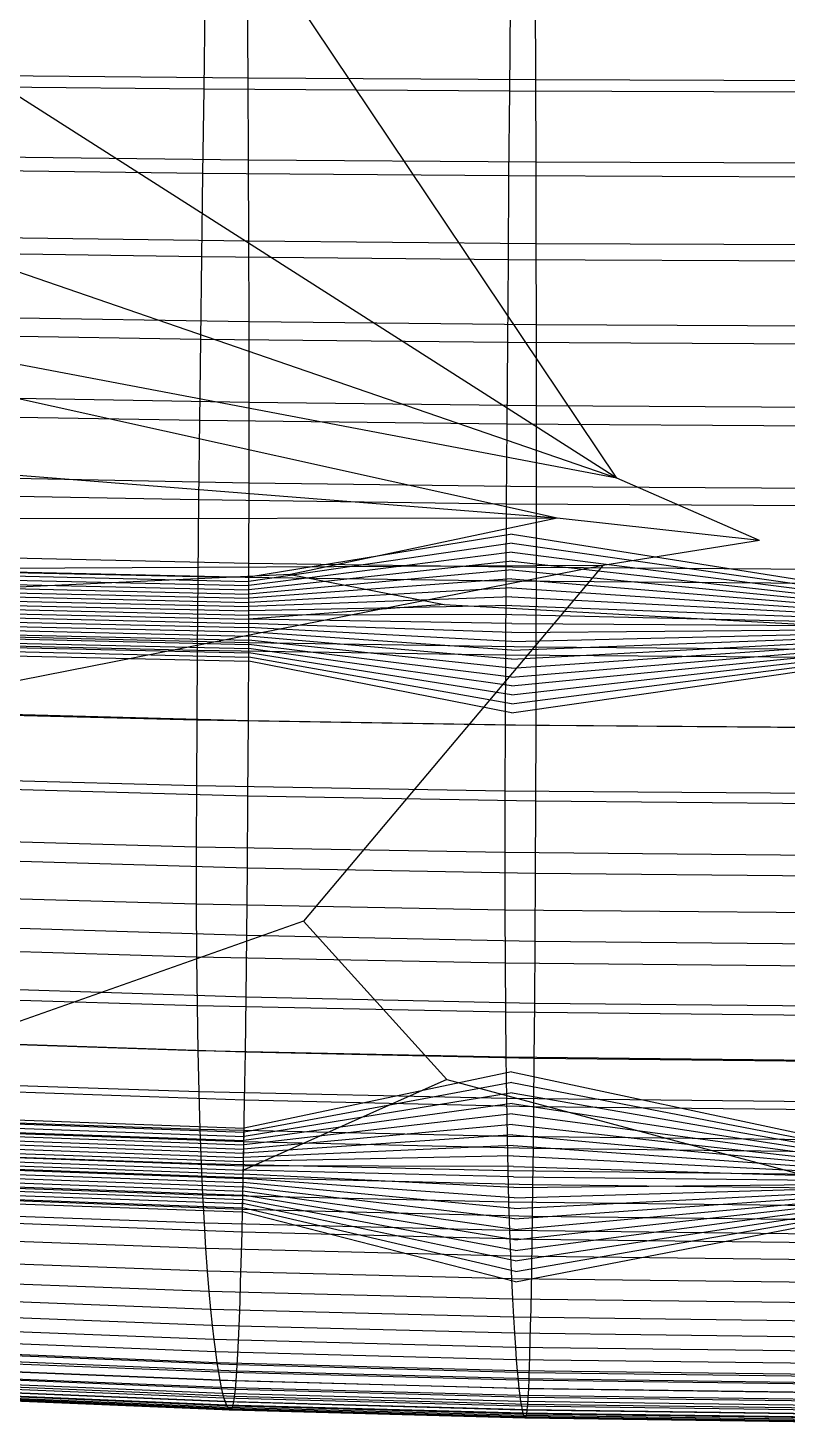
# Model space of a CAD drawing. Extents: x -483 to 483, y 0 to 271.
# Drawn here: x -89.7 to -17.4, y 0.1 to 132.9 of the extents above; entities that cross this region are included whole.
import ezdxf

# ---------------------------------------------------------------- set-up
doc = ezdxf.new("R2010")
doc.units = 0

msp = doc.modelspace()

# ---------------------------------------------------------------- linework, layer by layer
at = {"layer": 'default', "color": 30, "linetype": 'CONTINUOUS'}
msp.add_line((-33.619, 89.974, 702.409), (-144.868, 160.838, 432.962), dxfattribs=at)
at = {"layer": 'default', "color": 8, "linetype": 'CONTINUOUS'}
for p, q in [((-39.297, 86.163, 704.197), (-348.925, 154.656, 382.105)), ((-33.619, 89.974, 702.409), (-69.394, 143.318, 293.422)), ((-33.619, 89.974, 702.409), (-183.413, 141.49, 330.759)), ((-33.619, 89.974, 702.409), (-246.532, 130.407, 381.781)), ((-39.297, 86.163, 704.197), (-247.599, 102.647, 384.412)), ((-20, 84.041, 747), (-33.619, 89.974, 702.409)), ((-39.297, 86.163, 704.197), (-163.815, 86.005, 327.23)), ((-39.297, 86.163, 704.197), (-64.719, 80.803, 300.031)), ((-20, 84.041, 747), (-39.297, 86.163, 704.197)), ((-64.719, 80.803, 300.031), (-101.446, 79.088, 128.937)), ((-64.719, 80.803, 300.031), (-50.059, 77.943, 125.669)), ((-50.059, 77.943, 125.669), (-68.683, 76.532, 22.229)), ((-50.059, 77.943, 125.669), (-13.793, 75.913, 19.258))]:
    msp.add_line(p, q, dxfattribs=at)
at = {"layer": 'default', "color": 3, "linetype": 'CONTINUOUS'}
for p, q in [((-68.756, 128.075, 21.448), (-68.803, 135.956, 20.937)), ((-41.329, 127.896, 19.449), (-41.358, 135.814, 18.932)), ((-68.756, 128.075, 21.448), (-96.004, 128.339, 24.435)), ((-68.716, 120.274, 21.872), (-68.756, 128.075, 21.448)), ((-41.329, 127.896, 19.449), (-68.756, 128.075, 21.448)), ((-41.305, 120.059, 19.88), (-41.329, 127.896, 19.449)), ((-13.807, 127.812, 18.44), (-41.329, 127.896, 19.449)), ((-68.716, 120.274, 21.872), (-95.95, 120.592, 24.85)), ((-68.685, 112.546, 22.204), (-68.716, 120.274, 21.872)), ((-41.305, 120.059, 19.88), (-68.716, 120.274, 21.872)), ((-41.287, 112.296, 20.217), (-41.305, 120.059, 19.88)), ((-13.8, 119.957, 18.873), (-41.305, 120.059, 19.88)), ((-68.685, 112.546, 22.204), (-95.907, 112.918, 25.174)), ((-68.664, 104.855, 22.43), (-68.685, 112.546, 22.204)), ((-41.287, 112.296, 20.217), (-68.685, 112.546, 22.204)), ((-41.274, 104.57, 20.447), (-41.287, 112.296, 20.217)), ((-13.794, 112.176, 19.213), (-41.287, 112.296, 20.217)), ((-68.664, 104.855, 22.43), (-95.878, 105.281, 25.393)), ((-68.653, 97.179, 22.542), (-68.664, 104.855, 22.43)), ((-41.274, 104.57, 20.447), (-68.664, 104.855, 22.43)), ((-41.268, 96.858, 20.562), (-41.274, 104.57, 20.447)), ((-13.789, 104.432, 19.445), (-41.274, 104.57, 20.447)), ((-68.653, 97.179, 22.542), (-95.864, 97.657, 25.499)), ((-68.655, 89.504, 22.529), (-68.653, 97.179, 22.542)), ((-41.268, 96.858, 20.562), (-68.653, 97.179, 22.542)), ((-41.268, 89.148, 20.552), (-41.268, 96.858, 20.562)), ((-13.787, 96.702, 19.562), (-41.268, 96.858, 20.562)), ((-68.655, 89.504, 22.529), (-95.866, 90.037, 25.482)), ((-68.667, 81.852, 22.399), (-68.655, 89.504, 22.529)), ((-41.268, 89.148, 20.552), (-68.655, 89.504, 22.529)), ((-41.275, 81.46, 20.425), (-41.268, 89.148, 20.552)), ((-13.788, 88.975, 19.553), (-41.268, 89.148, 20.552)), ((-68.667, 81.852, 22.399), (-95.884, 82.438, 25.351)), ((-68.689, 74.28, 22.157), (-68.667, 81.852, 22.399)), ((-41.275, 81.46, 20.425), (-68.667, 81.852, 22.399)), ((-41.289, 73.854, 20.183), (-41.275, 81.46, 20.425)), ((-13.79, 81.27, 19.427), (-41.275, 81.46, 20.425)), ((-68.689, 74.28, 22.157), (-95.916, 74.919, 25.107)), ((-68.722, 66.864, 21.811), (-68.689, 74.28, 22.157)), ((-41.289, 73.854, 20.183), (-68.689, 74.28, 22.157)), ((-41.308, 66.404, 19.837), (-41.289, 73.854, 20.183)), ((-13.794, 73.645, 19.186), (-41.289, 73.854, 20.183)), ((-68.722, 66.864, 21.811), (-95.961, 67.556, 24.761)), ((-68.764, 59.686, 21.361), (-68.722, 66.864, 21.811)), ((-41.308, 66.404, 19.837), (-68.722, 66.864, 21.811)), ((-41.333, 59.192, 19.386), (-41.308, 66.404, 19.837)), ((-13.8, 66.178, 18.84), (-41.308, 66.404, 19.837)), ((-68.764, 59.686, 21.361), (-96.021, 60.427, 24.311)), ((-68.815, 52.83, 20.815), (-68.764, 59.686, 21.361)), ((-41.333, 59.192, 19.386), (-68.764, 59.686, 21.361)), ((-41.363, 52.304, 18.839), (-41.333, 59.192, 19.386)), ((-13.808, 58.95, 18.389), (-41.333, 59.192, 19.386)), ((-68.815, 52.83, 20.815), (-96.092, 53.619, 23.769)), ((-68.874, 46.394, 20.18), (-68.815, 52.83, 20.815)), ((-41.363, 52.304, 18.839), (-68.815, 52.83, 20.815)), ((-41.398, 45.838, 18.202), (-41.363, 52.304, 18.839)), ((-13.818, 52.046, 17.841), (-41.363, 52.304, 18.839)), ((-68.874, 46.394, 20.18), (-96.175, 47.229, 23.138)), ((-68.94, 40.523, 19.478), (-68.874, 46.394, 20.18)), ((-41.398, 45.838, 18.202), (-68.874, 46.394, 20.18)), ((-41.437, 39.94, 17.496), (-41.398, 45.838, 18.202)), ((-13.829, 45.565, 17.203), (-41.398, 45.838, 18.202)), ((-68.94, 40.523, 19.478), (-96.267, 41.399, 22.44)), ((-69.01, 35.295, 18.731), (-68.94, 40.523, 19.478)), ((-41.437, 39.94, 17.496), (-68.94, 40.523, 19.478)), ((-41.479, 34.688, 16.745), (-41.437, 39.94, 17.496)), ((-13.841, 39.653, 16.495), (-41.437, 39.94, 17.496)), ((-69.01, 35.295, 18.731), (-96.365, 36.208, 21.698)), ((-69.08, 30.721, 17.981), (-69.01, 35.295, 18.731)), ((-41.479, 34.688, 16.745), (-69.01, 35.295, 18.731)), ((-41.521, 30.092, 15.992), (-41.479, 34.688, 16.745)), ((-13.855, 34.389, 15.743), (-41.479, 34.688, 16.745)), ((-69.08, 30.721, 17.981), (-96.463, 31.667, 20.954)), ((-69.148, 26.75, 17.247), (-69.08, 30.721, 17.981)), ((-41.521, 30.092, 15.992), (-69.08, 30.721, 17.981)), ((-41.562, 26.102, 15.254), (-41.521, 30.092, 15.992)), ((-13.868, 29.783, 14.987), (-41.521, 30.092, 15.992)), ((-69.148, 26.75, 17.247), (-96.559, 27.724, 20.226)), ((-69.215, 23.309, 16.537), (-69.148, 26.75, 17.247)), ((-41.562, 26.102, 15.254), (-69.148, 26.75, 17.247)), ((-41.601, 22.645, 14.539), (-41.562, 26.102, 15.254)), ((-13.881, 25.784, 14.247), (-41.562, 26.102, 15.254)), ((-69.215, 23.309, 16.537), (-96.652, 24.307, 19.522)), ((-69.279, 20.309, 15.85), (-69.215, 23.309, 16.537)), ((-41.601, 22.645, 14.539), (-69.215, 23.309, 16.537)), ((-41.639, 19.631, 13.849), (-41.601, 22.645, 14.539)), ((-13.894, 22.319, 13.531), (-41.601, 22.645, 14.539)), ((-69.279, 20.309, 15.85), (-96.742, 21.328, 18.842)), ((-69.33, 18.146, 15.304), (-69.279, 20.309, 15.85)), ((-41.639, 19.631, 13.849), (-69.279, 20.309, 15.85)), ((-69.33, 18.146, 15.304), (-96.813, 19.181, 18.3)), ((-41.67, 17.458, 13.299), (-41.639, 19.631, 13.849)), ((-13.906, 19.298, 12.838), (-41.639, 19.631, 13.849)), ((-41.67, 17.458, 13.299), (-69.33, 18.146, 15.304)), ((-13.916, 17.119, 12.287), (-41.67, 17.458, 13.299))]:
    msp.add_line(p, q, dxfattribs=at)
at = {"layer": 'default', "color": 5, "linetype": 'CONTINUOUS'}
for p, q in [((-72.866, 135.087, -22.528), (-72.981, 127.018, -23.758)), ((-43.783, 134.924, -24.856), (-43.852, 126.818, -26.093)), ((-72.981, 127.018, -23.758), (-101.897, 127.313, -20.265)), ((-72.981, 127.018, -23.758), (-73.091, 118.997, -24.936)), ((-43.852, 126.818, -26.093), (-72.981, 127.018, -23.758)), ((-43.852, 126.818, -26.093), (-43.917, 118.76, -27.276)), ((-14.613, 126.723, -27.27), (-43.852, 126.818, -26.093)), ((-73.091, 118.997, -24.936), (-102.051, 119.349, -21.434)), ((-73.091, 118.997, -24.936), (-73.196, 111.049, -26.053)), ((-43.917, 118.76, -27.276), (-73.091, 118.997, -24.936)), ((-43.917, 118.76, -27.276), (-43.979, 110.775, -28.399)), ((-14.634, 118.646, -28.456), (-43.917, 118.76, -27.276)), ((-73.196, 111.049, -26.053), (-102.197, 111.457, -22.543)), ((-73.196, 111.049, -26.053), (-73.294, 103.187, -27.102)), ((-43.979, 110.775, -28.399), (-73.196, 111.049, -26.053)), ((-43.979, 110.775, -28.399), (-44.038, 102.876, -29.453)), ((-14.654, 110.642, -29.582), (-43.979, 110.775, -28.399)), ((-73.294, 103.187, -27.102), (-102.335, 103.651, -23.585)), ((-73.294, 103.187, -27.102), (-73.385, 95.449, -28.083)), ((-44.038, 102.876, -29.453), (-73.294, 103.187, -27.102)), ((-44.038, 102.876, -29.453), (-44.092, 95.102, -30.438)), ((-14.672, 102.725, -30.638), (-44.038, 102.876, -29.453)), ((-73.385, 95.449, -28.083), (-102.463, 95.967, -24.558)), ((-73.385, 95.449, -28.083), (-73.469, 87.888, -28.974)), ((-44.092, 95.102, -30.438), (-73.385, 95.449, -28.083)), ((-44.092, 95.102, -30.438), (-44.142, 87.506, -31.333)), ((-14.69, 94.933, -31.625), (-44.092, 95.102, -30.438)), ((-73.469, 87.888, -28.974), (-102.58, 88.46, -25.443)), ((-73.469, 87.888, -28.974), (-73.542, 80.567, -29.755)), ((-44.142, 87.506, -31.333), (-73.469, 87.888, -28.974)), ((-44.142, 87.506, -31.333), (-44.185, 80.151, -32.117)), ((-14.706, 87.32, -32.522), (-44.142, 87.506, -31.333)), ((-43.585, 83.774, -21.284), (-68.672, 80.132, 22.344)), ((-43.582, 84.624, -21.217), (-68.671, 80.532, 22.357)), ((-43.589, 82.924, -21.352), (-68.673, 79.732, 22.332)), ((-73.542, 80.567, -29.755), (-102.682, 81.19, -26.219)), ((-43.597, 81.224, -21.488), (-68.675, 78.932, 22.306)), ((-43.593, 82.074, -21.42), (-68.674, 79.332, 22.319)), ((-73.542, 80.567, -29.755), (-73.602, 73.56, -30.404)), ((-44.185, 80.151, -32.117), (-73.542, 80.567, -29.755)), ((-43.6, 80.374, -21.555), (-68.677, 78.532, 22.293)), ((-44.185, 80.151, -32.117), (-44.221, 73.112, -32.769)), ((-14.719, 79.947, -33.308), (-44.185, 80.151, -32.117)), ((-43.608, 78.674, -21.691), (-68.679, 77.732, 22.268)), ((-43.604, 79.524, -21.623), (-68.678, 78.132, 22.28)), ((-43.612, 77.824, -21.758), (-68.68, 77.332, 22.255)), ((-43.627, 74.424, -22.029), (-68.685, 75.732, 22.204)), ((-43.623, 75.274, -21.962), (-68.684, 76.132, 22.216)), ((-43.619, 76.124, -21.894), (-68.683, 76.532, 22.229)), ((-43.615, 76.974, -21.826), (-68.681, 76.932, 22.242)), ((-43.638, 71.874, -22.232), (-68.689, 74.532, 22.165)), ((-43.634, 72.724, -22.165), (-68.687, 74.932, 22.178)), ((-43.63, 73.574, -22.097), (-68.686, 75.332, 22.191)), ((-73.602, 73.56, -30.404), (-102.767, 74.233, -26.866)), ((-73.602, 73.56, -30.404), (-73.65, 66.92, -30.911)), ((-44.221, 73.112, -32.769), (-73.602, 73.56, -30.404)), ((-43.649, 69.324, -22.435), (-68.693, 73.332, 22.113)), ((-43.645, 70.174, -22.368), (-68.692, 73.732, 22.132)), ((-43.642, 71.024, -22.3), (-68.69, 74.132, 22.15)), ((-44.221, 73.112, -32.769), (-44.249, 66.44, -33.277)), ((-14.731, 72.892, -33.961), (-44.221, 73.112, -32.769)), ((-43.657, 67.624, -22.571), (-68.697, 72.532, 22.076)), ((-43.653, 68.474, -22.503), (-68.695, 72.932, 22.094)), ((-73.65, 66.92, -30.911), (-102.834, 67.639, -27.37)), ((-73.65, 66.92, -30.911), (-73.681, 60.675, -31.245)), ((-44.249, 66.44, -33.277), (-73.65, 66.92, -30.911)), ((-44.249, 66.44, -33.277), (-44.268, 60.166, -33.611)), ((-14.74, 66.205, -34.47), (-44.249, 66.44, -33.277)), ((-73.681, 60.675, -31.245), (-102.878, 61.438, -27.704)), ((-73.681, 60.675, -31.245), (-73.694, 54.83, -31.388)), ((-44.268, 60.166, -33.611), (-73.681, 60.675, -31.245)), ((-44.268, 60.166, -33.611), (-44.276, 54.295, -33.753)), ((-14.746, 59.917, -34.804), (-44.268, 60.166, -33.611)), ((-73.694, 54.83, -31.388), (-102.897, 55.634, -27.848)), ((-73.694, 54.83, -31.388), (-73.688, 49.389, -31.319)), ((-44.276, 54.295, -33.753), (-73.694, 54.83, -31.388)), ((-44.276, 54.295, -33.753), (-44.272, 48.829, -33.682)), ((-14.748, 54.032, -34.945), (-44.276, 54.295, -33.753)), ((-73.688, 49.389, -31.319), (-102.888, 50.232, -27.783)), ((-73.688, 49.389, -31.319), (-73.662, 44.349, -31.04)), ((-44.272, 48.829, -33.682), (-73.688, 49.389, -31.319)), ((-44.272, 48.829, -33.682), (-44.256, 43.766, -33.399)), ((-14.747, 48.554, -34.873), (-44.272, 48.829, -33.682)), ((-73.662, 44.349, -31.04), (-102.852, 45.227, -27.509)), ((-73.662, 44.349, -31.04), (-73.615, 39.697, -30.539)), ((-44.256, 43.766, -33.399), (-73.662, 44.349, -31.04)), ((-44.256, 43.766, -33.399), (-44.228, 39.092, -32.892)), ((-14.742, 43.479, -34.587), (-44.256, 43.766, -33.399)), ((-73.615, 39.697, -30.539), (-102.787, 40.606, -27.017)), ((-73.615, 39.697, -30.539), (-73.549, 35.423, -29.83)), ((-44.228, 39.092, -32.892), (-73.615, 39.697, -30.539)), ((-44.228, 39.092, -32.892), (-44.188, 34.799, -32.176)), ((-14.733, 38.794, -34.078), (-44.228, 39.092, -32.892)), ((-73.549, 35.423, -29.83), (-102.695, 36.362, -26.318)), ((-73.549, 35.423, -29.83), (-73.463, 31.505, -28.915)), ((-44.188, 34.799, -32.176), (-73.549, 35.423, -29.83)), ((-44.188, 34.799, -32.176), (-44.137, 30.863, -31.253)), ((-14.72, 34.492, -33.359), (-44.188, 34.799, -32.176)), ((-43.635, 33.411, -22.174), (-69.126, 28.064, 17.49)), ((-73.463, 31.505, -28.915), (-102.576, 32.471, -25.415)), ((-43.616, 32.411, -21.831), (-69.132, 27.664, 17.416)), ((-73.463, 31.505, -28.915), (-73.359, 27.923, -27.8)), ((-44.137, 30.863, -31.253), (-73.463, 31.505, -28.915)), ((-43.597, 31.411, -21.488), (-69.139, 27.264, 17.342)), ((-44.137, 30.863, -31.253), (-44.075, 27.265, -30.129)), ((-14.704, 30.547, -32.432), (-44.137, 30.863, -31.253)), ((-43.559, 29.411, -20.802), (-69.154, 26.464, 17.188)), ((-43.578, 30.411, -21.145), (-69.146, 26.864, 17.268)), ((-73.359, 27.923, -27.8), (-102.431, 28.913, -24.315)), ((-73.359, 27.923, -27.8), (-73.237, 24.65, -26.499)), ((-44.075, 27.265, -30.129), (-73.359, 27.923, -27.8)), ((-43.54, 28.411, -20.459), (-69.161, 26.064, 17.105)), ((-43.521, 27.411, -20.116), (-69.169, 25.664, 17.023)), ((-44.075, 27.265, -30.129), (-44.002, 23.978, -28.817)), ((-14.684, 26.941, -31.303), (-44.075, 27.265, -30.129)), ((-73.237, 24.65, -26.499), (-102.262, 25.663, -23.03)), ((-43.483, 25.411, -19.429), (-69.185, 24.864, 16.858)), ((-43.502, 26.411, -19.772), (-69.177, 25.264, 16.94)), ((-73.237, 24.65, -26.499), (-73.101, 21.676, -25.038)), ((-44.002, 23.978, -28.817), (-73.237, 24.65, -26.499)), ((-43.445, 23.411, -18.743), (-69.2, 24.065, 16.693)), ((-43.464, 24.411, -19.086), (-69.192, 24.465, 16.775)), ((-44.002, 23.978, -28.817), (-43.921, 20.99, -27.345)), ((-14.661, 23.646, -29.985), (-44.002, 23.978, -28.817)), ((-73.101, 21.676, -25.038), (-102.071, 22.709, -21.588)), ((-43.388, 20.411, -17.714), (-69.224, 22.865, 16.435)), ((-43.407, 21.411, -18.057), (-69.216, 23.265, 16.526)), ((-43.426, 22.411, -18.4), (-69.208, 23.665, 16.61)), ((-73.101, 21.676, -25.038), (-72.954, 18.99, -23.468)), ((-43.921, 20.99, -27.345), (-73.101, 21.676, -25.038)), ((-43.312, 16.41, -16.342), (-69.258, 21.265, 16.069)), ((-43.331, 17.41, -16.685), (-69.25, 21.665, 16.16)), ((-43.35, 18.41, -17.028), (-69.241, 22.065, 16.252)), ((-43.369, 19.411, -17.371), (-69.233, 22.465, 16.343)), ((-72.954, 18.99, -23.468), (-101.867, 20.04, -20.036)), ((-43.255, 13.41, -15.312), (-69.285, 20.065, 15.789)), ((-43.274, 14.41, -15.655), (-69.275, 20.465, 15.886)), ((-43.293, 15.41, -15.999), (-69.267, 20.865, 15.977)), ((-43.921, 20.99, -27.345), (-43.833, 18.292, -25.761)), ((-14.635, 20.652, -28.507), (-43.921, 20.99, -27.345)), ((-72.954, 18.99, -23.468), (-72.8, 16.573, -21.826)), ((-43.833, 18.292, -25.761), (-72.954, 18.99, -23.468)), ((-72.8, 16.573, -21.826), (-101.653, 17.639, -18.414)), ((-43.833, 18.292, -25.761), (-43.742, 15.864, -24.107)), ((-14.607, 17.948, -26.918), (-43.833, 18.292, -25.761)), ((-72.8, 16.573, -21.826), (-72.644, 14.414, -20.155)), ((-43.742, 15.864, -24.107), (-72.8, 16.573, -21.826)), ((-72.644, 14.414, -20.155), (-101.435, 15.494, -16.762)), ((-43.742, 15.864, -24.107), (-43.648, 13.696, -22.422)), ((-14.578, 15.515, -25.256), (-43.742, 15.864, -24.107)), ((-72.487, 12.486, -18.468), (-101.216, 13.579, -15.095)), ((-72.644, 14.414, -20.155), (-72.487, 12.486, -18.468)), ((-43.648, 13.696, -22.422), (-72.644, 14.414, -20.155)), ((-43.648, 13.696, -22.422), (-43.554, 11.76, -20.722)), ((-14.548, 13.342, -23.565), (-43.648, 13.696, -22.422)), ((-72.487, 12.486, -18.468), (-72.33, 10.774, -16.79)), ((-43.554, 11.76, -20.722), (-72.487, 12.486, -18.468)), ((-72.33, 10.774, -16.79), (-100.997, 11.878, -13.437)), ((-72.33, 10.774, -16.79), (-72.175, 9.258, -15.132)), ((-43.46, 10.041, -19.03), (-72.33, 10.774, -16.79)), ((-43.554, 11.76, -20.722), (-43.46, 10.041, -19.03)), ((-14.518, 11.402, -21.858), (-43.554, 11.76, -20.722)), ((-72.175, 9.258, -15.132), (-100.781, 10.372, -11.799)), ((-43.46, 10.041, -19.03), (-43.368, 8.519, -17.36)), ((-14.488, 9.679, -20.16), (-43.46, 10.041, -19.03)), ((-72.023, 7.917, -13.511), (-100.57, 9.039, -10.197)), ((-72.175, 9.258, -15.132), (-72.023, 7.917, -13.511)), ((-43.368, 8.519, -17.36), (-72.175, 9.258, -15.132)), ((-43.368, 8.519, -17.36), (-43.277, 7.172, -15.726)), ((-14.458, 8.154, -18.484), (-43.368, 8.519, -17.36)), ((-71.875, 6.738, -11.922), (-100.363, 7.867, -8.626)), ((-71.73, 5.704, -10.374), (-100.161, 6.84, -7.096)), ((-72.023, 7.917, -13.511), (-71.875, 6.738, -11.922)), ((-43.277, 7.172, -15.726), (-72.023, 7.917, -13.511)), ((-71.875, 6.738, -11.922), (-71.73, 5.704, -10.374)), ((-43.189, 5.988, -14.125), (-71.875, 6.738, -11.922)), ((-43.277, 7.172, -15.726), (-43.189, 5.988, -14.125)), ((-14.429, 6.805, -16.843), (-43.277, 7.172, -15.726)), ((-71.588, 4.799, -8.857), (-99.963, 5.94, -5.596)), ((-69.831, 4.912, 9.942), (-97.513, 6.043, 12.992)), ((-71.73, 5.704, -10.374), (-71.588, 4.799, -8.857)), ((-43.102, 4.95, -12.565), (-71.73, 5.704, -10.374)), ((-69.831, 4.912, 9.942), (-69.796, 5.501, 10.32)), ((-43.189, 5.988, -14.125), (-43.102, 4.95, -12.565)), ((-14.401, 5.618, -15.236), (-43.189, 5.988, -14.125)), ((-71.45, 4.015, -7.375), (-99.77, 5.161, -4.131)), ((-71.315, 3.347, -5.931), (-99.582, 4.497, -2.705)), ((-69.965, 3.167, 8.509), (-97.7, 4.31, 11.574)), ((-69.896, 3.971, 9.245), (-97.604, 5.108, 12.302)), ((-71.588, 4.799, -8.857), (-71.45, 4.015, -7.375)), ((-43.018, 4.041, -11.036), (-71.588, 4.799, -8.857)), ((-71.45, 4.015, -7.375), (-71.315, 3.347, -5.931)), ((-42.935, 3.254, -9.543), (-71.45, 4.015, -7.375)), ((-69.896, 3.971, 9.245), (-69.831, 4.912, 9.942)), ((-41.969, 4.162, 7.902), (-69.831, 4.912, 9.942)), ((-43.102, 4.95, -12.565), (-43.018, 4.041, -11.036)), ((-14.373, 4.577, -13.671), (-43.102, 4.95, -12.565)), ((-43.018, 4.041, -11.036), (-42.935, 3.254, -9.543)), ((-14.346, 3.667, -12.136), (-43.018, 4.041, -11.036)), ((-42.008, 3.216, 7.2), (-41.969, 4.162, 7.902)), ((-41.969, 4.162, 7.902), (-41.948, 4.754, 8.283)), ((-14.011, 3.792, 6.872), (-41.969, 4.162, 7.902)), ((-71.184, 2.786, -4.532), (-99.4, 3.94, -1.322)), ((-71.058, 2.331, -3.187), (-99.224, 3.487, 0.008)), ((-70.936, 1.967, -1.878), (-99.054, 3.124, 1.303)), ((-70.819, 1.678, -0.628), (-98.891, 2.837, 2.539)), ((-70.21, 1.583, 5.889), (-98.041, 2.739, 8.982)), ((-70.121, 1.973, 6.838), (-97.918, 3.126, 9.921)), ((-70.04, 2.5, 7.702), (-97.805, 3.649, 10.775)), ((-71.315, 3.347, -5.931), (-71.184, 2.786, -4.532)), ((-42.854, 2.583, -8.089), (-71.315, 3.347, -5.931)), ((-71.184, 2.786, -4.532), (-71.058, 2.331, -3.187)), ((-42.776, 2.021, -6.679), (-71.184, 2.786, -4.532)), ((-70.04, 2.5, 7.702), (-69.965, 3.167, 8.509)), ((-69.965, 3.167, 8.509), (-69.896, 3.971, 9.245)), ((-42.049, 2.408, 6.459), (-69.965, 3.167, 8.509)), ((-42.008, 3.216, 7.2), (-69.896, 3.971, 9.245)), ((-42.935, 3.254, -9.543), (-42.854, 2.583, -8.089)), ((-14.32, 2.879, -10.637), (-42.935, 3.254, -9.543)), ((-42.049, 2.408, 6.459), (-42.008, 3.216, 7.2)), ((-14.024, 2.843, 6.168), (-42.008, 3.216, 7.2)), ((-70.7, 1.454, 0.649), (-98.724, 2.614, 3.801)), ((-70.599, 1.29, 1.73), (-98.584, 2.45, 4.87)), ((-70.455, 1.2, 3.272), (-98.383, 2.36, 6.394)), ((-70.443, 1.205, 3.394), (-98.367, 2.365, 6.515)), ((-70.282, 1.328, 5.121), (-98.142, 2.486, 8.222)), ((-71.058, 2.331, -3.187), (-70.936, 1.967, -1.878)), ((-42.701, 1.564, -5.324), (-71.058, 2.331, -3.187)), ((-70.936, 1.967, -1.878), (-70.819, 1.678, -0.628)), ((-42.628, 1.199, -4.004), (-70.936, 1.967, -1.878)), ((-70.819, 1.678, -0.628), (-70.7, 1.454, 0.649)), ((-42.558, 0.909, -2.745), (-70.819, 1.678, -0.628)), ((-70.7, 1.454, 0.649), (-70.599, 1.29, 1.73)), ((-42.487, 0.685, -1.458), (-70.7, 1.454, 0.649)), ((-70.282, 1.328, 5.121), (-70.21, 1.583, 5.889)), ((-70.21, 1.583, 5.889), (-70.121, 1.973, 6.838)), ((-42.195, 0.816, 3.82), (-70.21, 1.583, 5.889)), ((-70.121, 1.973, 6.838), (-70.04, 2.5, 7.702)), ((-42.142, 1.208, 4.777), (-70.121, 1.973, 6.838)), ((-42.094, 1.738, 5.646), (-70.04, 2.5, 7.702)), ((-42.854, 2.583, -8.089), (-42.776, 2.021, -6.679)), ((-14.294, 2.207, -9.177), (-42.854, 2.583, -8.089)), ((-42.776, 2.021, -6.679), (-42.701, 1.564, -5.324)), ((-14.269, 1.643, -7.762), (-42.776, 2.021, -6.679)), ((-42.701, 1.564, -5.324), (-42.628, 1.199, -4.004)), ((-14.245, 1.185, -6.402), (-42.701, 1.564, -5.324)), ((-42.142, 1.208, 4.777), (-42.094, 1.738, 5.646)), ((-42.094, 1.738, 5.646), (-42.049, 2.408, 6.459)), ((-14.051, 1.361, 4.609), (-42.094, 1.738, 5.646)), ((-14.037, 2.033, 5.424), (-42.049, 2.408, 6.459)), ((-70.599, 1.29, 1.73), (-70.455, 1.2, 3.272)), ((-42.427, 0.519, -0.37), (-70.599, 1.29, 1.73)), ((-70.455, 1.2, 3.272), (-70.443, 1.205, 3.394)), ((-42.341, 0.43, 1.184), (-70.455, 1.2, 3.272)), ((-70.443, 1.205, 3.394), (-70.282, 1.328, 5.121)), ((-42.334, 0.435, 1.307), (-70.443, 1.205, 3.394)), ((-42.238, 0.559, 3.046), (-70.282, 1.328, 5.121)), ((-42.628, 1.199, -4.004), (-42.558, 0.909, -2.745)), ((-14.222, 0.819, -5.077), (-42.628, 1.199, -4.004)), ((-42.558, 0.909, -2.745), (-42.487, 0.685, -1.458)), ((-14.2, 0.53, -3.813), (-42.558, 0.909, -2.745)), ((-42.487, 0.685, -1.458), (-42.427, 0.519, -0.37)), ((-14.177, 0.305, -2.522), (-42.487, 0.685, -1.458)), ((-42.427, 0.519, -0.37), (-42.341, 0.43, 1.184)), ((-14.157, 0.139, -1.429), (-42.427, 0.519, -0.37)), ((-42.341, 0.43, 1.184), (-42.334, 0.435, 1.307)), ((-14.13, 0.05, 0.13), (-42.341, 0.43, 1.184)), ((-42.334, 0.435, 1.307), (-42.238, 0.559, 3.046)), ((-14.128, 0.055, 0.254), (-42.334, 0.435, 1.307)), ((-42.238, 0.559, 3.046), (-42.195, 0.816, 3.82)), ((-14.097, 0.18, 1.999), (-42.238, 0.559, 3.046)), ((-42.195, 0.816, 3.82), (-42.142, 1.208, 4.777)), ((-14.083, 0.437, 2.776), (-42.195, 0.816, 3.82)), ((-14.066, 0.83, 3.736), (-42.142, 1.208, 4.777))]:
    msp.add_line(p, q, dxfattribs=at)
at = {"layer": 'default', "color": 1, "linetype": 'CONTINUOUS'}
for p, q in [((-43.585, 83.774, -21.284), (-13.791, 79.513, 19.371)), ((-43.582, 84.624, -21.217), (-13.791, 79.913, 19.384)), ((-20, 84.041, 747), (-34.955, 81.644, 702.507)), ((-43.589, 82.924, -21.352), (-13.791, 79.113, 19.359)), ((-34.955, 81.644, 702.507), (-248.77, 80.611, 379.938)), ((-34.955, 81.644, 702.507), (-163.927, 56.256, 321.547)), ((-34.955, 81.644, 702.507), (-63.481, 47.784, 293.899)), ((-43.597, 81.224, -21.488), (-13.791, 78.313, 19.333)), ((-43.593, 82.074, -21.42), (-13.791, 78.713, 19.346)), ((-43.6, 80.374, -21.555), (-13.792, 77.913, 19.321)), ((-43.608, 78.674, -21.691), (-13.792, 77.113, 19.296)), ((-43.604, 79.524, -21.623), (-13.792, 77.513, 19.308)), ((-43.612, 77.824, -21.758), (-13.792, 76.713, 19.283)), ((-43.619, 76.124, -21.894), (-13.793, 75.913, 19.258)), ((-43.615, 76.974, -21.826), (-13.793, 76.313, 19.27)), ((-43.63, 73.574, -22.097), (-13.793, 74.713, 19.22)), ((-43.627, 74.424, -22.029), (-13.793, 75.113, 19.232)), ((-43.623, 75.274, -21.962), (-13.793, 75.513, 19.245)), ((-43.645, 70.174, -22.368), (-13.794, 73.113, 19.161)), ((-43.642, 71.024, -22.3), (-13.794, 73.513, 19.18)), ((-43.638, 71.874, -22.232), (-13.794, 73.913, 19.195)), ((-43.634, 72.724, -22.165), (-13.794, 74.313, 19.207)), ((-43.657, 67.624, -22.571), (-13.795, 71.913, 19.106)), ((-43.653, 68.474, -22.503), (-13.795, 72.313, 19.124)), ((-43.649, 69.324, -22.435), (-13.795, 72.713, 19.143)), ((-63.481, 47.784, 293.899), (-101.497, 34.378, 123.605)), ((-63.481, 47.784, 293.899), (-49.802, 32.685, 120.089)), ((-43.635, 33.411, -22.174), (-13.877, 27.08, 14.487)), ((-49.802, 32.685, 120.089), (-69.2, 24.065, 16.693)), ((-49.802, 32.685, 120.089), (-13.891, 23.08, 13.688)), ((-43.616, 32.411, -21.831), (-13.878, 26.68, 14.413)), ((-43.597, 31.411, -21.488), (-13.88, 26.28, 14.339)), ((-43.578, 30.411, -21.145), (-13.881, 25.88, 14.265)), ((-43.559, 29.411, -20.802), (-13.882, 25.48, 14.184)), ((-43.54, 28.411, -20.459), (-13.884, 25.08, 14.101)), ((-43.521, 27.411, -20.116), (-13.885, 24.68, 14.019)), ((-43.502, 26.411, -19.772), (-13.887, 24.28, 13.936)), ((-43.483, 25.411, -19.429), (-13.888, 23.88, 13.853)), ((-43.464, 24.411, -19.086), (-13.89, 23.48, 13.771)), ((-43.445, 23.411, -18.743), (-13.891, 23.08, 13.688)), ((-43.426, 22.411, -18.4), (-13.892, 22.68, 13.605)), ((-43.407, 21.411, -18.057), (-13.894, 22.28, 13.522)), ((-43.388, 20.411, -17.714), (-13.896, 21.88, 13.43)), ((-43.369, 19.411, -17.371), (-13.897, 21.48, 13.338)), ((-43.35, 18.41, -17.028), (-13.899, 21.08, 13.247)), ((-43.331, 17.41, -16.685), (-13.9, 20.68, 13.155)), ((-43.312, 16.41, -16.342), (-13.902, 20.28, 13.063)), ((-69.33, 18.146, 15.304), (-96.813, 19.181, 18.3)), ((-43.293, 15.41, -15.999), (-13.904, 19.88, 12.972)), ((-43.274, 14.41, -15.655), (-13.905, 19.48, 12.88)), ((-43.255, 13.41, -15.312), (-13.907, 19.08, 12.783)), ((-69.407, 15.186, 14.475), (-69.33, 18.146, 15.304)), ((-41.67, 17.458, 13.299), (-69.33, 18.146, 15.304)), ((-41.716, 14.485, 12.465), (-41.67, 17.458, 13.299)), ((-13.916, 17.119, 12.287), (-41.67, 17.458, 13.299)), ((-69.462, 13.341, 13.894), (-69.407, 15.186, 14.475)), ((-69.521, 11.53, 13.259), (-69.462, 13.341, 13.894)), ((-41.748, 12.63, 11.88), (-41.716, 14.485, 12.465)), ((-41.784, 10.811, 11.241), (-41.748, 12.63, 11.88)), ((-69.581, 9.916, 12.618), (-69.521, 11.53, 13.259)), ((-41.82, 9.189, 10.596), (-41.784, 10.811, 11.241)), ((-69.642, 8.466, 11.968), (-69.581, 9.916, 12.618)), ((-69.704, 7.161, 11.304), (-69.642, 8.466, 11.968)), ((-41.856, 7.732, 9.942), (-41.82, 9.189, 10.596)), ((-69.767, 5.98, 10.627), (-69.704, 7.161, 11.304)), ((-41.893, 6.422, 9.273), (-41.856, 7.732, 9.942)), ((-69.796, 5.501, 10.32), (-97.464, 6.628, 13.366)), ((-69.796, 5.501, 10.32), (-69.767, 5.98, 10.627)), ((-41.948, 4.754, 8.283), (-69.796, 5.501, 10.32)), ((-41.931, 5.235, 8.592), (-41.893, 6.422, 9.273)), ((-41.948, 4.754, 8.283), (-41.931, 5.235, 8.592)), ((-14.004, 4.385, 7.254), (-41.948, 4.754, 8.283))]:
    msp.add_line(p, q, dxfattribs=at)
at = {"layer": 'default', "color": 2, "linetype": 'CONTINUOUS'}
for p, q in [((-95.889, 81.155, 25.309), (-68.671, 80.532, 22.357)), ((-95.894, 79.955, 25.27), (-68.674, 79.332, 22.319)), ((-95.893, 80.355, 25.283), (-68.673, 79.732, 22.332)), ((-95.891, 80.755, 25.296), (-68.672, 80.132, 22.344)), ((-68.674, 79.332, 22.319), (-68.673, 79.732, 22.332)), ((-68.673, 79.732, 22.332), (-68.672, 80.132, 22.344)), ((-68.672, 80.132, 22.344), (-68.671, 80.532, 22.357)), ((-95.899, 78.755, 25.231), (-68.678, 78.132, 22.28)), ((-95.898, 79.155, 25.244), (-68.677, 78.532, 22.293)), ((-95.896, 79.555, 25.257), (-68.675, 78.932, 22.306)), ((-68.678, 78.132, 22.28), (-68.677, 78.532, 22.293)), ((-68.677, 78.532, 22.293), (-68.675, 78.932, 22.306)), ((-68.675, 78.932, 22.306), (-68.674, 79.332, 22.319)), ((-95.906, 77.156, 25.179), (-68.683, 76.532, 22.229)), ((-95.904, 77.556, 25.192), (-68.681, 76.932, 22.242)), ((-95.903, 77.956, 25.205), (-68.68, 77.332, 22.255)), ((-95.901, 78.356, 25.218), (-68.679, 77.732, 22.268)), ((-68.681, 76.932, 22.242), (-68.68, 77.332, 22.255)), ((-68.68, 77.332, 22.255), (-68.679, 77.732, 22.268)), ((-68.679, 77.732, 22.268), (-68.678, 78.132, 22.28)), ((-95.911, 75.956, 25.141), (-68.686, 75.332, 22.191)), ((-95.91, 76.356, 25.153), (-68.685, 75.732, 22.204)), ((-95.908, 76.756, 25.166), (-68.684, 76.132, 22.216)), ((-68.686, 75.332, 22.191), (-68.685, 75.732, 22.204)), ((-68.685, 75.732, 22.204), (-68.684, 76.132, 22.216)), ((-68.684, 76.132, 22.216), (-68.683, 76.532, 22.229)), ((-68.683, 76.532, 22.229), (-68.681, 76.932, 22.242)), ((-95.917, 74.756, 25.099), (-68.69, 74.132, 22.15)), ((-95.915, 75.156, 25.115), (-68.689, 74.532, 22.165)), ((-95.913, 75.556, 25.128), (-68.687, 74.932, 22.178)), ((-68.69, 74.132, 22.15), (-68.689, 74.532, 22.165)), ((-68.689, 74.532, 22.165), (-68.687, 74.932, 22.178)), ((-68.687, 74.932, 22.178), (-68.686, 75.332, 22.191)), ((-95.927, 73.156, 25.024), (-68.697, 72.532, 22.076)), ((-95.924, 73.556, 25.043), (-68.695, 72.932, 22.094)), ((-95.922, 73.956, 25.062), (-68.693, 73.332, 22.113)), ((-95.919, 74.356, 25.08), (-68.692, 73.732, 22.132)), ((-68.695, 72.932, 22.094), (-68.693, 73.332, 22.113)), ((-68.693, 73.332, 22.113), (-68.692, 73.732, 22.132)), ((-68.692, 73.732, 22.132), (-68.69, 74.132, 22.15)), ((-68.697, 72.532, 22.076), (-68.695, 72.932, 22.094)), ((-96.546, 28.257, 20.325), (-69.139, 27.264, 17.342)), ((-96.536, 28.657, 20.399), (-69.132, 27.664, 17.416)), ((-96.527, 29.057, 20.472), (-69.126, 28.064, 17.49)), ((-69.132, 27.664, 17.416), (-69.126, 28.064, 17.49)), ((-96.588, 26.657, 20.006), (-69.169, 25.664, 17.023)), ((-96.577, 27.057, 20.089), (-69.161, 26.064, 17.105)), ((-96.566, 27.457, 20.171), (-69.154, 26.464, 17.188)), ((-96.556, 27.857, 20.251), (-69.146, 26.864, 17.268)), ((-69.154, 26.464, 17.188), (-69.146, 26.864, 17.268)), ((-69.146, 26.864, 17.268), (-69.139, 27.264, 17.342)), ((-69.139, 27.264, 17.342), (-69.132, 27.664, 17.416)), ((-96.621, 25.457, 19.759), (-69.192, 24.465, 16.775)), ((-96.61, 25.857, 19.842), (-69.185, 24.864, 16.858)), ((-96.599, 26.257, 19.924), (-69.177, 25.264, 16.94)), ((-69.185, 24.864, 16.858), (-69.177, 25.264, 16.94)), ((-69.177, 25.264, 16.94), (-69.169, 25.664, 17.023)), ((-69.169, 25.664, 17.023), (-69.161, 26.064, 17.105)), ((-69.161, 26.064, 17.105), (-69.154, 26.464, 17.188)), ((-96.653, 24.258, 19.511), (-69.216, 23.265, 16.526)), ((-96.642, 24.658, 19.594), (-69.208, 23.665, 16.61)), ((-96.632, 25.058, 19.677), (-69.2, 24.065, 16.693)), ((-69.208, 23.665, 16.61), (-69.2, 24.065, 16.693)), ((-69.2, 24.065, 16.693), (-69.192, 24.465, 16.775)), ((-69.192, 24.465, 16.775), (-69.185, 24.864, 16.858)), ((-96.702, 22.658, 19.145), (-69.25, 21.665, 16.16)), ((-96.69, 23.058, 19.237), (-69.241, 22.065, 16.252)), ((-96.678, 23.458, 19.328), (-69.233, 22.465, 16.343)), ((-96.666, 23.858, 19.42), (-69.224, 22.865, 16.435)), ((-69.233, 22.465, 16.343), (-69.224, 22.865, 16.435)), ((-69.224, 22.865, 16.435), (-69.216, 23.265, 16.526)), ((-69.216, 23.265, 16.526), (-69.208, 23.665, 16.61)), ((-96.738, 21.458, 18.871), (-69.275, 20.465, 15.886)), ((-96.726, 21.858, 18.963), (-69.267, 20.865, 15.977)), ((-96.714, 22.258, 19.054), (-69.258, 21.265, 16.069)), ((-69.267, 20.865, 15.977), (-69.258, 21.265, 16.069)), ((-69.258, 21.265, 16.069), (-69.25, 21.665, 16.16)), ((-69.25, 21.665, 16.16), (-69.241, 22.065, 16.252)), ((-69.241, 22.065, 16.252), (-69.233, 22.465, 16.343)), ((-96.751, 21.059, 18.774), (-69.285, 20.065, 15.789)), ((-69.285, 20.065, 15.789), (-69.275, 20.465, 15.886)), ((-69.275, 20.465, 15.886), (-69.267, 20.865, 15.977))]:
    msp.add_line(p, q, dxfattribs=at)

doc.saveas('drawing.dxf')
